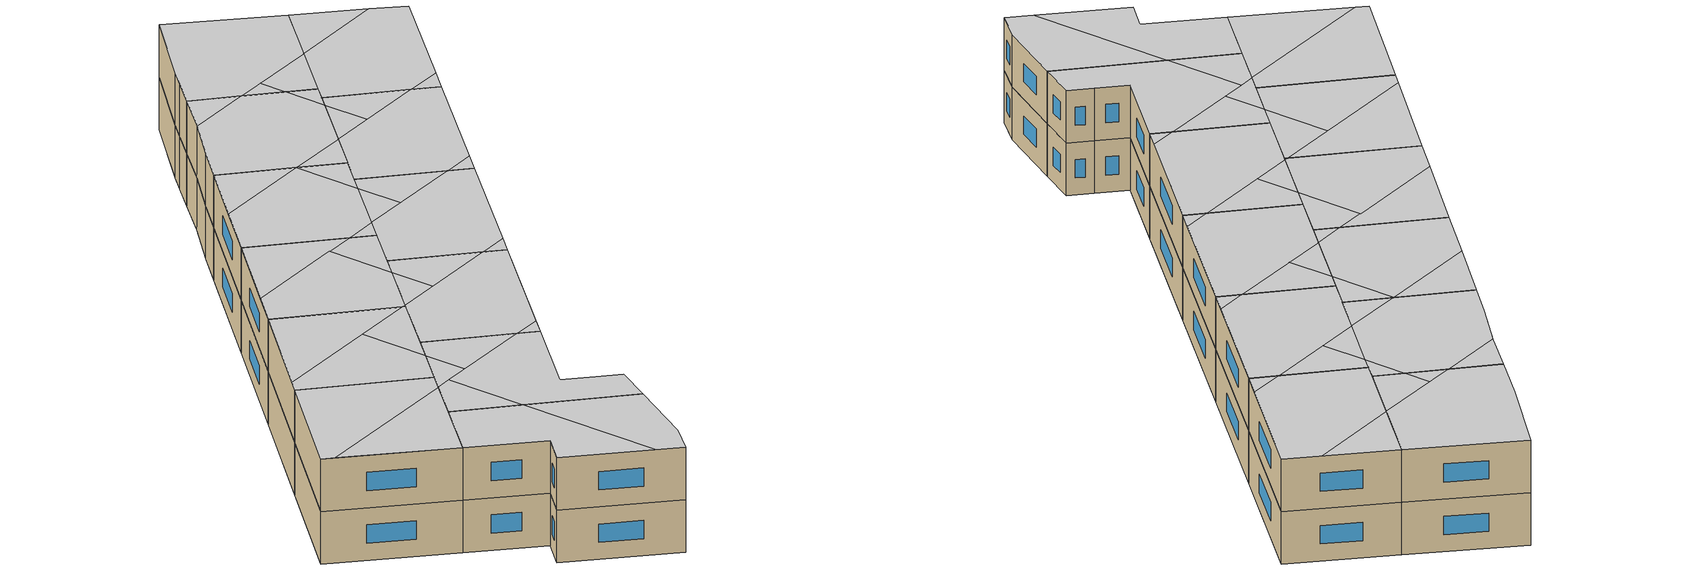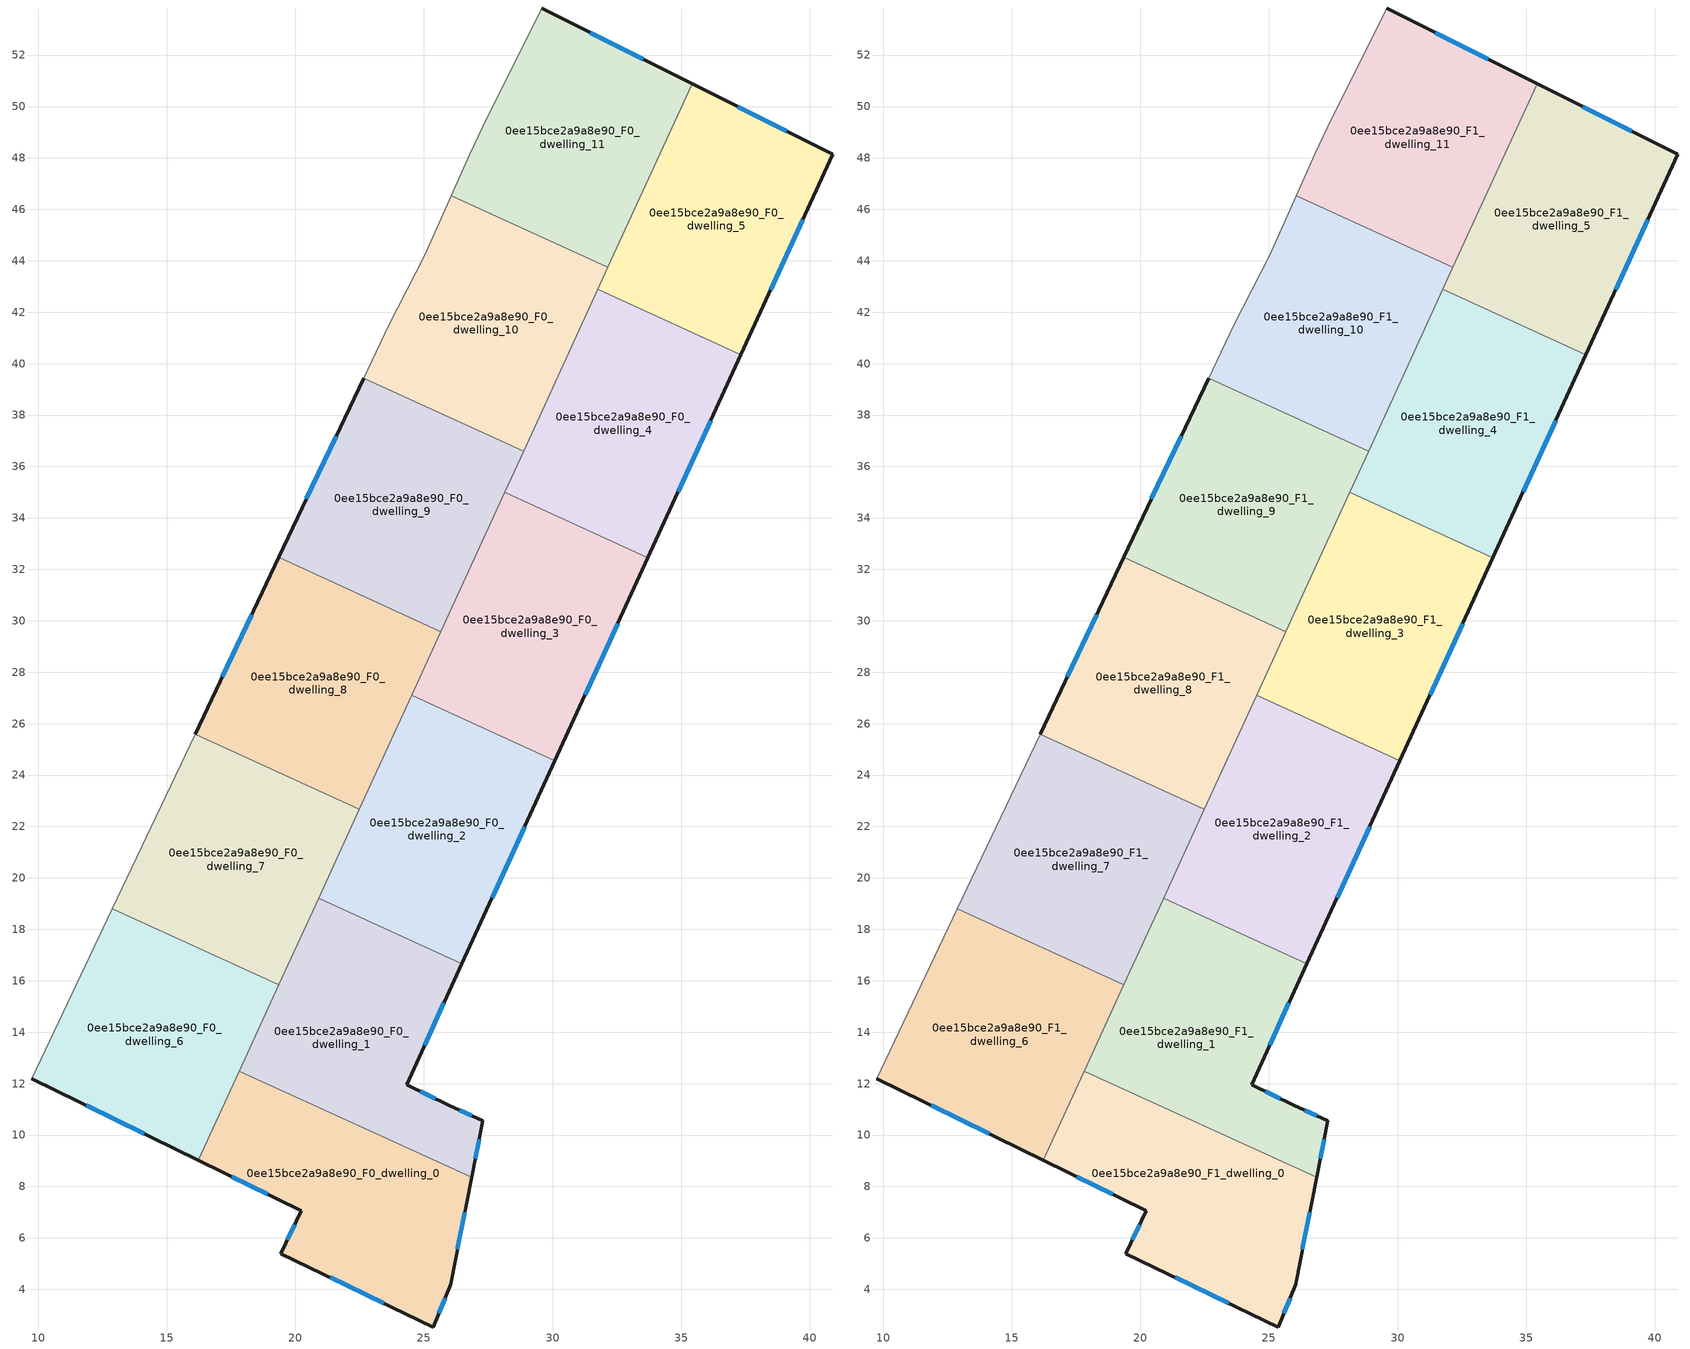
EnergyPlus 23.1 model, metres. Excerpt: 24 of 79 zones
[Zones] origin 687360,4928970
0ee15bce2a9a8e90_F0_dwelling_0
 floor ground (EU_floor_Construction): 26.85,8.35 26.04,4.2 25.36,2.53 19.43,5.39 20.22,7.06 16.23,9.01 17.82,12.49 z0
 wall outside (EU_wall_Construction): 16.23,9.01 20.22,7.06 19.43,5.39 25.36,2.53 26.04,4.2 26.85,8.35 z0:3
 wall to 0ee15bce2a9a8e90_F0_dwelling_1 (EU_wall_Construction): 26.85,8.35 17.82,12.49 z0:3
 wall to 0ee15bce2a9a8e90_F0_dwelling_6 (EU_wall_Construction): 17.82,12.49 16.23,9.01 z0:3
 window (EU_Window_Construction): 19.97,6.52 19.69,5.93 / 17.53,8.38 18.92,7.7 / 26.3,5.55 26.59,7 / 25.58,3.08 25.82,3.66 / 21.36,4.46 23.43,3.46 z0.98:2.02
0ee15bce2a9a8e90_F0_dwelling_1
 floor ground (EU_floor_Construction): 26.47,16.67 24.32,11.96 25.97,11.15 27.28,10.56 26.85,8.35 17.82,12.49 20.91,19.22 z0
 wall outside (EU_wall_Construction): 26.85,8.35 27.28,10.56 25.97,11.15 24.32,11.96 26.47,16.67 z0:3
 wall to 0ee15bce2a9a8e90_F0_dwelling_2 (EU_wall_Construction): 26.47,16.67 20.91,19.22 z0:3
 wall to 0ee15bce2a9a8e90_F0_dwelling_7 (EU_wall_Construction): 20.91,19.22 19.36,15.84 z0:3
 wall to 0ee15bce2a9a8e90_F0_dwelling_6 (EU_wall_Construction): 19.36,15.84 17.82,12.49 z0:3
 window (EU_Window_Construction): 26.99,9.07 27.14,9.84 / 25.02,13.49 25.77,15.14 / 25.43,11.42 24.86,11.7 / 26.85,10.75 26.4,10.96 z0.98:2.02
0ee15bce2a9a8e90_F0_dwelling_10
 floor ground (EU_floor_Construction): 32.15,43.74 28.87,36.59 22.65,39.44 23.62,41.49 25.02,44.22 26.06,46.54 z0
 wall to 0ee15bce2a9a8e90_F0_dwelling_9 (EU_wall_Construction): 22.65,39.44 28.87,36.59 z0:3
 wall adiabatic (EU_wall_Construction): 26.06,46.54 25.02,44.22 23.62,41.49 22.65,39.44 z0:3
 wall to 0ee15bce2a9a8e90_F0_dwelling_11 (EU_wall_Construction): 32.15,43.74 26.06,46.54 z0:3
 wall to 0ee15bce2a9a8e90_F0_dwelling_4 (EU_wall_Construction): 28.87,36.59 31.76,42.89 z0:3
 wall to 0ee15bce2a9a8e90_F0_dwelling_5 (EU_wall_Construction): 31.76,42.89 32.15,43.74 z0:3
0ee15bce2a9a8e90_F0_dwelling_11
 floor ground (EU_floor_Construction): 35.43,50.89 32.15,43.74 26.06,46.54 26.78,48.15 27.28,49.22 29.57,53.83 z0
 wall outside (EU_wall_Construction): 35.43,50.89 29.57,53.83 z0:3
 wall adiabatic (EU_wall_Construction): 29.57,53.83 27.28,49.22 26.78,48.15 26.06,46.54 z0:3
 wall to 0ee15bce2a9a8e90_F0_dwelling_5 (EU_wall_Construction): 32.15,43.74 35.43,50.89 z0:3
 window (EU_Window_Construction): 33.52,51.85 31.48,52.87 z0.98:2.02
0ee15bce2a9a8e90_F0_dwelling_2
 floor ground (EU_floor_Construction): 30.09,24.55 26.47,16.67 20.91,19.22 24.52,27.11 z0
 wall outside (EU_wall_Construction): 26.47,16.67 30.09,24.55 z0:3
 wall to 0ee15bce2a9a8e90_F0_dwelling_3 (EU_wall_Construction): 30.09,24.55 24.52,27.11 z0:3
 wall to 0ee15bce2a9a8e90_F0_dwelling_8 (EU_wall_Construction): 24.52,27.11 22.49,22.66 z0:3
 wall to 0ee15bce2a9a8e90_F0_dwelling_7 (EU_wall_Construction): 22.49,22.66 20.91,19.22 z0:3
 window (EU_Window_Construction): 27.65,19.23 28.91,21.99 z0.98:2.02
0ee15bce2a9a8e90_F0_dwelling_3
 floor ground (EU_floor_Construction): 33.7,32.45 30.09,24.55 24.52,27.11 28.14,35 z0
 wall outside (EU_wall_Construction): 30.09,24.55 33.7,32.45 z0:3
 wall to 0ee15bce2a9a8e90_F0_dwelling_4 (EU_wall_Construction): 33.7,32.45 28.14,35 z0:3
 wall to 0ee15bce2a9a8e90_F0_dwelling_9 (EU_wall_Construction): 28.14,35 25.66,29.58 z0:3
 wall to 0ee15bce2a9a8e90_F0_dwelling_8 (EU_wall_Construction): 25.66,29.58 24.52,27.11 z0:3
 window (EU_Window_Construction): 31.26,27.12 32.53,29.88 z0.98:2.02
0ee15bce2a9a8e90_F0_dwelling_4
 floor ground (EU_floor_Construction): 37.32,40.34 33.7,32.45 28.14,35 31.76,42.89 z0
 wall outside (EU_wall_Construction): 33.7,32.45 37.32,40.34 z0:3
 wall to 0ee15bce2a9a8e90_F0_dwelling_5 (EU_wall_Construction): 37.32,40.34 31.76,42.89 z0:3
 wall to 0ee15bce2a9a8e90_F0_dwelling_9 (EU_wall_Construction): 28.87,36.59 28.14,35 z0:3
 window (EU_Window_Construction): 34.88,35.01 36.14,37.77 z0.98:2.02
0ee15bce2a9a8e90_F0_dwelling_5
 floor ground (EU_floor_Construction): 40.89,48.14 37.32,40.34 31.76,42.89 35.43,50.89 z0
 wall outside (EU_wall_Construction): 37.32,40.34 40.89,48.14 35.43,50.89 z0:3
 window (EU_Window_Construction): 39.11,49.03 37.2,50 / 38.48,42.88 39.73,45.6 z0.98:2.02
0ee15bce2a9a8e90_F0_dwelling_6
 floor ground (EU_floor_Construction): 19.36,15.84 16.23,9.01 9.75,12.18 12.89,18.8 z0
 wall outside (EU_wall_Construction): 9.75,12.18 16.23,9.01 z0:3
 wall to 0ee15bce2a9a8e90_F0_dwelling_7 (EU_wall_Construction): 19.36,15.84 12.89,18.8 z0:3
 wall adiabatic (EU_wall_Construction): 12.89,18.8 9.75,12.18 z0:3
 window (EU_Window_Construction): 11.86,11.15 14.12,10.04 z0.98:2.02
0ee15bce2a9a8e90_F0_dwelling_7
 floor ground (EU_floor_Construction): 22.49,22.66 19.36,15.84 12.89,18.8 16.1,25.59 z0
 wall to 0ee15bce2a9a8e90_F0_dwelling_8 (EU_wall_Construction): 22.49,22.66 16.1,25.59 z0:3
 wall adiabatic (EU_wall_Construction): 16.1,25.59 12.89,18.8 z0:3
0ee15bce2a9a8e90_F0_dwelling_8
 floor ground (EU_floor_Construction): 25.66,29.58 22.49,22.66 16.1,25.59 19.35,32.47 z0
 wall outside (EU_wall_Construction): 19.35,32.47 16.1,25.59 z0:3
 wall to 0ee15bce2a9a8e90_F0_dwelling_9 (EU_wall_Construction): 25.66,29.58 19.35,32.47 z0:3
 window (EU_Window_Construction): 18.29,30.23 17.16,27.83 z0.98:2.02
0ee15bce2a9a8e90_F0_dwelling_9
 floor ground (EU_floor_Construction): 28.87,36.59 25.66,29.58 19.35,32.47 22.65,39.44 z0
 wall outside (EU_wall_Construction): 22.65,39.44 19.35,32.47 z0:3
 window (EU_Window_Construction): 21.58,37.17 20.43,34.74 z0.98:2.02
0ee15bce2a9a8e90_F1_dwelling_0
 floor to 0ee15bce2a9a8e90_F0_dwelling_0 (EU_floor_Construction): 26.85,8.35 26.04,4.2 25.36,2.53 19.43,5.39 20.22,7.06 16.23,9.01 17.82,12.49 z3
 wall outside (EU_wall_Construction): 16.23,9.01 20.22,7.06 19.43,5.39 25.36,2.53 26.04,4.2 26.85,8.35 z3:6
 wall to 0ee15bce2a9a8e90_F1_dwelling_1 (EU_wall_Construction): 26.85,8.35 17.82,12.49 z3:6
 wall to 0ee15bce2a9a8e90_F1_dwelling_6 (EU_wall_Construction): 17.82,12.49 16.23,9.01 z3:6
 window (EU_Window_Construction): 19.97,6.52 19.69,5.93 / 17.53,8.38 18.92,7.7 / 26.3,5.55 26.59,7 / 25.58,3.08 25.82,3.66 / 21.36,4.46 23.43,3.46 z3.98:5.02
 ceiling to 0ee15bce2a9a8e90_F2_dwelling_0 (EU_floor_Construction): 24,3.19 21.29,10.9 17.82,12.49 16.23,9.01 20.22,7.06 19.43,5.39 z6
 ceiling to 0ee15bce2a9a8e90_F2_dwelling_1 (EU_floor_Construction): 25.36,2.53 26.04,4.2 26.85,8.35 21.29,10.9 24,3.19 z6
0ee15bce2a9a8e90_F1_dwelling_1
 floor to 0ee15bce2a9a8e90_F0_dwelling_1 (EU_floor_Construction): 26.47,16.67 24.32,11.96 25.97,11.15 27.28,10.56 26.85,8.35 17.82,12.49 20.91,19.22 z3
 wall outside (EU_wall_Construction): 26.85,8.35 27.28,10.56 25.97,11.15 24.32,11.96 26.47,16.67 z3:6
 wall to 0ee15bce2a9a8e90_F1_dwelling_2 (EU_wall_Construction): 26.47,16.67 20.91,19.22 z3:6
 wall to 0ee15bce2a9a8e90_F1_dwelling_7 (EU_wall_Construction): 20.91,19.22 19.36,15.84 z3:6
 wall to 0ee15bce2a9a8e90_F1_dwelling_6 (EU_wall_Construction): 19.36,15.84 17.82,12.49 z3:6
 window (EU_Window_Construction): 26.99,9.07 27.14,9.84 / 25.02,13.49 25.77,15.14 / 25.43,11.42 24.86,11.7 / 26.85,10.75 26.4,10.96 z3.98:5.02
 ceiling to 0ee15bce2a9a8e90_F2_dwelling_1 (EU_floor_Construction): 26.85,8.35 27.28,10.56 25.97,11.15 24.32,11.96 26.47,16.67 25.42,17.15 19.79,15.17 21.29,10.9 z6
 ceiling to 0ee15bce2a9a8e90_F2_dwelling_3 (EU_floor_Construction): 25.42,17.15 20.91,19.22 20.31,17.91 21.11,15.64 z6
 ceiling to 0ee15bce2a9a8e90_F2_dwelling_0 (EU_floor_Construction): 21.29,10.9 19.79,15.17 18.91,14.86 17.82,12.49 z6
 ceiling to 0ee15bce2a9a8e90_F2_dwelling_2 (EU_floor_Construction): 21.11,15.64 20.31,17.91 18.91,14.86 z6
0ee15bce2a9a8e90_F1_dwelling_10
 floor to 0ee15bce2a9a8e90_F0_dwelling_10 (EU_floor_Construction): 32.15,43.74 28.87,36.59 22.65,39.44 23.62,41.49 25.02,44.22 26.06,46.54 z3
 wall to 0ee15bce2a9a8e90_F1_dwelling_9 (EU_wall_Construction): 22.65,39.44 28.87,36.59 z3:6
 wall adiabatic (EU_wall_Construction): 26.06,46.54 25.02,44.22 23.62,41.49 22.65,39.44 z3:6
 wall to 0ee15bce2a9a8e90_F1_dwelling_11 (EU_wall_Construction): 32.15,43.74 26.06,46.54 z3:6
 wall to 0ee15bce2a9a8e90_F1_dwelling_4 (EU_wall_Construction): 28.87,36.59 31.76,42.89 z3:6
 wall to 0ee15bce2a9a8e90_F1_dwelling_5 (EU_wall_Construction): 31.76,42.89 32.15,43.74 z3:6
 ceiling adiabatic (EU_roof_Construction): 29.92,38.87 31.43,42.17 30.63,44.44 28.61,45.37 24.95,44.08 23.62,41.49 22.65,39.44 26.51,37.67 z6
 ceiling to 0ee15bce2a9a8e90_F2_dwelling_9 (EU_floor_Construction): 31.43,42.17 32.15,43.74 30.63,44.44 z6
 ceiling to 0ee15bce2a9a8e90_F2_dwelling_10 (EU_floor_Construction): 28.61,45.37 26.06,46.54 25.02,44.22 24.95,44.08 z6
 ceiling to 0ee15bce2a9a8e90_F2_dwelling_7 (EU_floor_Construction): 28.87,36.59 29.92,38.87 26.51,37.67 z6
0ee15bce2a9a8e90_F1_dwelling_11
 floor to 0ee15bce2a9a8e90_F0_dwelling_11 (EU_floor_Construction): 35.43,50.89 32.15,43.74 26.06,46.54 26.78,48.15 27.28,49.22 29.57,53.83 z3
 wall outside (EU_wall_Construction): 35.43,50.89 29.57,53.83 z3:6
 wall adiabatic (EU_wall_Construction): 29.57,53.83 27.28,49.22 26.78,48.15 26.06,46.54 z3:6
 wall to 0ee15bce2a9a8e90_F1_dwelling_5 (EU_wall_Construction): 32.15,43.74 35.43,50.89 z3:6
 window (EU_Window_Construction): 33.52,51.85 31.48,52.87 z3.98:5.02
 ceiling to 0ee15bce2a9a8e90_F2_dwelling_10 (EU_floor_Construction): 33.72,47.16 35.43,50.89 29.57,53.83 27.28,49.22 26.78,48.15 26.06,46.54 28.61,45.37 z6
 ceiling to 0ee15bce2a9a8e90_F2_dwelling_9 (EU_floor_Construction): 32.15,43.74 33.72,47.16 30.12,45.9 30.63,44.44 z6
 ceiling adiabatic (EU_roof_Construction): 30.63,44.44 30.12,45.9 28.61,45.37 z6
0ee15bce2a9a8e90_F1_dwelling_2
 floor to 0ee15bce2a9a8e90_F0_dwelling_2 (EU_floor_Construction): 30.09,24.55 26.47,16.67 20.91,19.22 24.52,27.11 z3
 wall outside (EU_wall_Construction): 26.47,16.67 30.09,24.55 z3:6
 wall to 0ee15bce2a9a8e90_F1_dwelling_3 (EU_wall_Construction): 30.09,24.55 24.52,27.11 z3:6
 wall to 0ee15bce2a9a8e90_F1_dwelling_8 (EU_wall_Construction): 24.52,27.11 22.49,22.66 z3:6
 wall to 0ee15bce2a9a8e90_F1_dwelling_7 (EU_wall_Construction): 22.49,22.66 20.91,19.22 z3:6
 window (EU_Window_Construction): 27.65,19.23 28.91,21.99 z3.98:5.02
 ceiling to 0ee15bce2a9a8e90_F2_dwelling_3 (EU_floor_Construction): 26.94,17.69 30.09,24.55 28.97,25.07 22.56,22.81 20.91,19.22 25.42,17.15 z6
 ceiling to 0ee15bce2a9a8e90_F2_dwelling_1 (EU_floor_Construction): 26.47,16.67 26.94,17.69 25.42,17.15 z6
 ceiling to 0ee15bce2a9a8e90_F2_dwelling_4 (EU_floor_Construction): 24.82,23.61 24,25.96 22.56,22.81 z6
 ceiling to 0ee15bce2a9a8e90_F2_dwelling_5 (EU_floor_Construction): 28.97,25.07 24.52,27.11 24,25.96 24.82,23.61 z6
0ee15bce2a9a8e90_F1_dwelling_3
 floor to 0ee15bce2a9a8e90_F0_dwelling_3 (EU_floor_Construction): 33.7,32.45 30.09,24.55 24.52,27.11 28.14,35 z3
 wall outside (EU_wall_Construction): 30.09,24.55 33.7,32.45 z3:6
 wall to 0ee15bce2a9a8e90_F1_dwelling_4 (EU_wall_Construction): 33.7,32.45 28.14,35 z3:6
 wall to 0ee15bce2a9a8e90_F1_dwelling_9 (EU_wall_Construction): 28.14,35 25.66,29.58 z3:6
 wall to 0ee15bce2a9a8e90_F1_dwelling_8 (EU_wall_Construction): 25.66,29.58 24.52,27.11 z3:6
 window (EU_Window_Construction): 31.26,27.12 32.53,29.88 z3.98:5.02
 ceiling to 0ee15bce2a9a8e90_F2_dwelling_5 (EU_floor_Construction): 30.58,25.63 33.7,32.45 32.48,33.01 26.22,30.81 24.52,27.11 28.97,25.07 z6
 ceiling to 0ee15bce2a9a8e90_F2_dwelling_6 (EU_floor_Construction): 28.58,31.64 27.72,34.09 26.22,30.81 z6
 ceiling to 0ee15bce2a9a8e90_F2_dwelling_3 (EU_floor_Construction): 30.09,24.55 30.58,25.63 28.97,25.07 z6
 ceiling to 0ee15bce2a9a8e90_F2_dwelling_7 (EU_floor_Construction): 32.48,33.01 28.14,35 27.72,34.09 28.58,31.64 z6
0ee15bce2a9a8e90_F1_dwelling_4
 floor to 0ee15bce2a9a8e90_F0_dwelling_4 (EU_floor_Construction): 37.32,40.34 33.7,32.45 28.14,35 31.76,42.89 z3
 wall outside (EU_wall_Construction): 33.7,32.45 37.32,40.34 z3:6
 wall to 0ee15bce2a9a8e90_F1_dwelling_5 (EU_wall_Construction): 37.32,40.34 31.76,42.89 z3:6
 wall to 0ee15bce2a9a8e90_F1_dwelling_9 (EU_wall_Construction): 28.87,36.59 28.14,35 z3:6
 window (EU_Window_Construction): 34.88,35.01 36.14,37.77 z3.98:5.02
 ceiling to 0ee15bce2a9a8e90_F2_dwelling_7 (EU_floor_Construction): 34.24,33.63 37.32,40.34 35.92,40.98 29.92,38.87 28.14,35 32.48,33.01 z6
 ceiling to 0ee15bce2a9a8e90_F2_dwelling_5 (EU_floor_Construction): 33.7,32.45 34.24,33.63 32.48,33.01 z6
 ceiling to 0ee15bce2a9a8e90_F2_dwelling_9 (EU_floor_Construction): 35.92,40.98 31.76,42.89 31.43,42.17 32.29,39.71 z6
 ceiling to 0ee15bce2a9a8e90_F2_dwelling_8 (EU_floor_Construction): 32.29,39.71 31.43,42.17 29.92,38.87 z6
0ee15bce2a9a8e90_F1_dwelling_5
 floor to 0ee15bce2a9a8e90_F0_dwelling_5 (EU_floor_Construction): 40.89,48.14 37.32,40.34 31.76,42.89 35.43,50.89 z3
 wall outside (EU_wall_Construction): 37.32,40.34 40.89,48.14 35.43,50.89 z3:6
 window (EU_Window_Construction): 39.11,49.03 37.2,50 / 38.48,42.88 39.73,45.6 z3.98:5.02
 ceiling to 0ee15bce2a9a8e90_F2_dwelling_9 (EU_floor_Construction): 37.94,41.69 40.89,48.14 39.08,49.05 33.72,47.16 31.76,42.89 35.92,40.98 z6
 ceiling to 0ee15bce2a9a8e90_F2_dwelling_10 (EU_floor_Construction): 39.08,49.05 35.43,50.89 33.72,47.16 z6
 ceiling to 0ee15bce2a9a8e90_F2_dwelling_7 (EU_floor_Construction): 37.32,40.34 37.94,41.69 35.92,40.98 z6
0ee15bce2a9a8e90_F1_dwelling_6
 floor to 0ee15bce2a9a8e90_F0_dwelling_6 (EU_floor_Construction): 19.36,15.84 16.23,9.01 9.75,12.18 12.89,18.8 z3
 wall outside (EU_wall_Construction): 9.75,12.18 16.23,9.01 z3:6
 wall to 0ee15bce2a9a8e90_F1_dwelling_7 (EU_wall_Construction): 19.36,15.84 12.89,18.8 z3:6
 wall adiabatic (EU_wall_Construction): 12.89,18.8 9.75,12.18 z3:6
 window (EU_Window_Construction): 11.86,11.15 14.12,10.04 z3.98:5.02
 ceiling to 0ee15bce2a9a8e90_F2_dwelling_2 (EU_floor_Construction): 18.91,14.86 19.36,15.84 12.89,18.8 9.75,12.18 10.4,11.87 z6
 ceiling to 0ee15bce2a9a8e90_F2_dwelling_0 (EU_floor_Construction): 16.23,9.01 18.91,14.86 10.4,11.87 z6
0ee15bce2a9a8e90_F1_dwelling_7
 floor to 0ee15bce2a9a8e90_F0_dwelling_7 (EU_floor_Construction): 22.49,22.66 19.36,15.84 12.89,18.8 16.1,25.59 z3
 wall to 0ee15bce2a9a8e90_F1_dwelling_8 (EU_wall_Construction): 22.49,22.66 16.1,25.59 z3:6
 wall adiabatic (EU_wall_Construction): 16.1,25.59 12.89,18.8 z3:6
 ceiling to 0ee15bce2a9a8e90_F2_dwelling_4 (EU_floor_Construction): 22.33,22.73 16.1,25.59 13.23,19.53 z6
 ceiling to 0ee15bce2a9a8e90_F2_dwelling_2 (EU_floor_Construction): 19.36,15.84 20.31,17.91 19.03,21.57 13.23,19.53 12.89,18.8 z6
 ceiling adiabatic (EU_roof_Construction): 20.31,17.91 22.49,22.66 22.33,22.73 19.03,21.57 z6
0ee15bce2a9a8e90_F1_dwelling_8
 floor to 0ee15bce2a9a8e90_F0_dwelling_8 (EU_floor_Construction): 25.66,29.58 22.49,22.66 16.1,25.59 19.35,32.47 z3
 wall outside (EU_wall_Construction): 19.35,32.47 16.1,25.59 z3:6
 wall to 0ee15bce2a9a8e90_F1_dwelling_9 (EU_wall_Construction): 25.66,29.58 19.35,32.47 z3:6
 window (EU_Window_Construction): 18.29,30.23 17.16,27.83 z3.98:5.02
 ceiling to 0ee15bce2a9a8e90_F2_dwelling_4 (EU_floor_Construction): 22.56,22.81 24,25.96 22.72,29.58 17.04,27.58 16.1,25.59 22.33,22.73 z6
 ceiling to 0ee15bce2a9a8e90_F2_dwelling_6 (EU_floor_Construction): 24.39,30.16 19.35,32.47 17.04,27.58 z6
 ceiling to 0ee15bce2a9a8e90_F2_dwelling_5 (EU_floor_Construction): 24,25.96 25.66,29.58 24.39,30.16 22.72,29.58 z6
 ceiling adiabatic (EU_roof_Construction): 22.49,22.66 22.55,22.81 22.33,22.73 z6
0ee15bce2a9a8e90_F1_dwelling_9
 floor to 0ee15bce2a9a8e90_F0_dwelling_9 (EU_floor_Construction): 28.87,36.59 25.66,29.58 19.35,32.47 22.65,39.44 z3
 wall outside (EU_wall_Construction): 22.65,39.44 19.35,32.47 z3:6
 window (EU_Window_Construction): 21.58,37.17 20.43,34.74 z3.98:5.02
 ceiling to 0ee15bce2a9a8e90_F2_dwelling_6 (EU_floor_Construction): 26.22,30.81 27.72,34.09 26.47,37.66 20.88,35.7 19.35,32.47 24.39,30.16 z6
 ceiling adiabatic (EU_roof_Construction): 26.51,37.67 22.65,39.44 20.88,35.7 z6
 ceiling to 0ee15bce2a9a8e90_F2_dwelling_5 (EU_floor_Construction): 25.66,29.58 26.22,30.81 24.39,30.16 z6
 ceiling to 0ee15bce2a9a8e90_F2_dwelling_7 (EU_floor_Construction): 27.72,34.09 28.87,36.59 26.51,37.67 26.47,37.66 z6
[Building]
EU S2 Campaign: North Axis=0; Terrain=City; Solar Distribution=FullExterior
[Site:Location]
Bologna: Latitude=44.5; Longitude=11.25; Time Zone=1; Elevation=37
[SizingPeriod:WeatherFileDays]
AnnualSizingPeriod: Begin Month=1; Begin Day of Month=1; End Month=12; End Day of Month=31; Day of Week for Start Day=Monday; Use Weather File Daylight Saving Period=No; Use Weather File Rain and Snow Indicators=No
[MATERIAL]
EU_InternalMass_Material: Roughness=MediumRough; Thickness=0.1; Conductivity=1; Density=1800; Specific Heat=900; Thermal Absorptance=0.9; Solar Absorptance=0.7; Visible Absorptance=0.7
[MATERIAL:NOMASS] Roughness=MediumRough; Thermal Absorptance=0.9; Solar Absorptance=0.7; Visible Absorptance=0.7
Name | Thermal Resistance
EU_wall_NoMass | 0.905828
EU_roof_NoMass | 0.37593
EU_floor_NoMass | 0.67114
[WINDOWMATERIAL:SIMPLEGLAZINGSYSTEM]
EU_Window_SimpleGlazing: UFactor=4.52486; Solar Heat Gain Coefficient=0.85; Visible Transmittance=0.85
[CONSTRUCTION]
EU_wall_Construction: EU_wall_NoMass
EU_roof_Construction: EU_roof_NoMass
EU_floor_Construction: EU_floor_NoMass
EU_Window_Construction: EU_Window_SimpleGlazing
EU_InternalMass_Construction: EU_InternalMass_Material
[ZONE] Type=1; Multiplier=1; Ceiling Height=autocalculate; Floor Area=autocalculate; Part of Total Floor Area=Yes
Name | Volume
0ee15bce2a9a8e90_F0_dwelling_0; 0ee15bce2a9a8e90_F1_dwelling_0 | 159.399
0ee15bce2a9a8e90_F0_dwelling_1; 0ee15bce2a9a8e90_F1_dwelling_1 | 159.381
0ee15bce2a9a8e90_F0_dwelling_10; 0ee15bce2a9a8e90_F1_dwelling_10 | 159.385
0ee15bce2a9a8e90_F0_dwelling_11; 0ee15bce2a9a8e90_F1_dwelling_11 | 159.376
0ee15bce2a9a8e90_F0_dwelling_2; 0ee15bce2a9a8e90_F1_dwelling_2 | 159.393
0ee15bce2a9a8e90_F0_dwelling_3; 0ee15bce2a9a8e90_F1_dwelling_3; 0ee15bce2a9a8e90_F0_dwelling_4; 0ee15bce2a9a8e90_F1_dwelling_4; 0ee15bce2a9a8e90_F0_dwelling_9; 0ee15bce2a9a8e90_F1_dwelling_9 | 159.396
0ee15bce2a9a8e90_F0_dwelling_5; 0ee15bce2a9a8e90_F1_dwelling_5 | 159.411
0ee15bce2a9a8e90_F0_dwelling_6; 0ee15bce2a9a8e90_F1_dwelling_6 | 159.389
0ee15bce2a9a8e90_F0_dwelling_7; 0ee15bce2a9a8e90_F1_dwelling_7 | 159.377
0ee15bce2a9a8e90_F0_dwelling_8; 0ee15bce2a9a8e90_F1_dwelling_8 | 159.401
[INTERNALMASS] Construction=EU_InternalMass_Construction
Name | Zone or ZoneList | Surface Area
0ee15bce2a9a8e90_F0_dwelling_0_EU_InternalMass | 0ee15bce2a9a8e90_F0_dwelling_0 | 53.1326
0ee15bce2a9a8e90_F0_dwelling_1_EU_InternalMass | 0ee15bce2a9a8e90_F0_dwelling_1 | 53.1267
0ee15bce2a9a8e90_F0_dwelling_2_EU_InternalMass | 0ee15bce2a9a8e90_F0_dwelling_2 | 53.1311
0ee15bce2a9a8e90_F0_dwelling_3_EU_InternalMass | 0ee15bce2a9a8e90_F0_dwelling_3 | 53.1319
0ee15bce2a9a8e90_F0_dwelling_4_EU_InternalMass | 0ee15bce2a9a8e90_F0_dwelling_4 | 53.1317
0ee15bce2a9a8e90_F0_dwelling_5_EU_InternalMass | 0ee15bce2a9a8e90_F0_dwelling_5 | 53.1373
0ee15bce2a9a8e90_F0_dwelling_6_EU_InternalMass | 0ee15bce2a9a8e90_F0_dwelling_6 | 53.1297
0ee15bce2a9a8e90_F0_dwelling_7_EU_InternalMass | 0ee15bce2a9a8e90_F0_dwelling_7 | 53.1259
0ee15bce2a9a8e90_F0_dwelling_8_EU_InternalMass | 0ee15bce2a9a8e90_F0_dwelling_8 | 53.1336
0ee15bce2a9a8e90_F0_dwelling_9_EU_InternalMass | 0ee15bce2a9a8e90_F0_dwelling_9 | 53.1321
0ee15bce2a9a8e90_F0_dwelling_10_EU_InternalMass | 0ee15bce2a9a8e90_F0_dwelling_10 | 53.1283
0ee15bce2a9a8e90_F0_dwelling_11_EU_InternalMass | 0ee15bce2a9a8e90_F0_dwelling_11 | 53.1254
0ee15bce2a9a8e90_F1_dwelling_0_EU_InternalMass | 0ee15bce2a9a8e90_F1_dwelling_0 | 53.1326
0ee15bce2a9a8e90_F1_dwelling_1_EU_InternalMass | 0ee15bce2a9a8e90_F1_dwelling_1 | 53.1267
0ee15bce2a9a8e90_F1_dwelling_2_EU_InternalMass | 0ee15bce2a9a8e90_F1_dwelling_2 | 53.1311
0ee15bce2a9a8e90_F1_dwelling_3_EU_InternalMass | 0ee15bce2a9a8e90_F1_dwelling_3 | 53.1319
0ee15bce2a9a8e90_F1_dwelling_4_EU_InternalMass | 0ee15bce2a9a8e90_F1_dwelling_4 | 53.1317
0ee15bce2a9a8e90_F1_dwelling_5_EU_InternalMass | 0ee15bce2a9a8e90_F1_dwelling_5 | 53.1373
0ee15bce2a9a8e90_F1_dwelling_6_EU_InternalMass | 0ee15bce2a9a8e90_F1_dwelling_6 | 53.1297
0ee15bce2a9a8e90_F1_dwelling_7_EU_InternalMass | 0ee15bce2a9a8e90_F1_dwelling_7 | 53.1259
0ee15bce2a9a8e90_F1_dwelling_8_EU_InternalMass | 0ee15bce2a9a8e90_F1_dwelling_8 | 53.1336
0ee15bce2a9a8e90_F1_dwelling_9_EU_InternalMass | 0ee15bce2a9a8e90_F1_dwelling_9 | 53.1321
0ee15bce2a9a8e90_F1_dwelling_10_EU_InternalMass | 0ee15bce2a9a8e90_F1_dwelling_10 | 53.1283
0ee15bce2a9a8e90_F1_dwelling_11_EU_InternalMass | 0ee15bce2a9a8e90_F1_dwelling_11 | 53.1254
[OTHEREQUIPMENT] Fuel Type=Electricity; Design Level Calculation Method=Watts/Area; Power per Zone Floor Area=1; Fraction Latent=0; Fraction Radiant=0; Fraction Lost=0; Carbon Dioxide Generation Rate=0; EndUse Subcategory=EU_Step8_InternalGains
Name | Zone or ZoneList or Space or SpaceList | Schedule
EU_Step8_InternalGain_0ee15bce2a9a8e90_F0_dwelling_0_f000 | 0ee15bce2a9a8e90_F0_dwelling_0 | EU_Step8_GainSchedule_0ee15bce2a9a8e90_F0_dwelling_0_f000
EU_Step8_InternalGain_0ee15bce2a9a8e90_F0_dwelling_1_f000 | 0ee15bce2a9a8e90_F0_dwelling_1 | EU_Step8_GainSchedule_0ee15bce2a9a8e90_F0_dwelling_1_f000
EU_Step8_InternalGain_0ee15bce2a9a8e90_F0_dwelling_2_f000 | 0ee15bce2a9a8e90_F0_dwelling_2 | EU_Step8_GainSchedule_0ee15bce2a9a8e90_F0_dwelling_2_f000
EU_Step8_InternalGain_0ee15bce2a9a8e90_F0_dwelling_3_f000 | 0ee15bce2a9a8e90_F0_dwelling_3 | EU_Step8_GainSchedule_0ee15bce2a9a8e90_F0_dwelling_3_f000
EU_Step8_InternalGain_0ee15bce2a9a8e90_F0_dwelling_4_f000 | 0ee15bce2a9a8e90_F0_dwelling_4 | EU_Step8_GainSchedule_0ee15bce2a9a8e90_F0_dwelling_4_f000
EU_Step8_InternalGain_0ee15bce2a9a8e90_F0_dwelling_5_f000 | 0ee15bce2a9a8e90_F0_dwelling_5 | EU_Step8_GainSchedule_0ee15bce2a9a8e90_F0_dwelling_5_f000
EU_Step8_InternalGain_0ee15bce2a9a8e90_F0_dwelling_6_f000 | 0ee15bce2a9a8e90_F0_dwelling_6 | EU_Step8_GainSchedule_0ee15bce2a9a8e90_F0_dwelling_6_f000
EU_Step8_InternalGain_0ee15bce2a9a8e90_F0_dwelling_7_f000 | 0ee15bce2a9a8e90_F0_dwelling_7 | EU_Step8_GainSchedule_0ee15bce2a9a8e90_F0_dwelling_7_f000
EU_Step8_InternalGain_0ee15bce2a9a8e90_F0_dwelling_8_f000 | 0ee15bce2a9a8e90_F0_dwelling_8 | EU_Step8_GainSchedule_0ee15bce2a9a8e90_F0_dwelling_8_f000
EU_Step8_InternalGain_0ee15bce2a9a8e90_F0_dwelling_9_f000 | 0ee15bce2a9a8e90_F0_dwelling_9 | EU_Step8_GainSchedule_0ee15bce2a9a8e90_F0_dwelling_9_f000
EU_Step8_InternalGain_0ee15bce2a9a8e90_F0_dwelling_10_f000 | 0ee15bce2a9a8e90_F0_dwelling_10 | EU_Step8_GainSchedule_0ee15bce2a9a8e90_F0_dwelling_10_f000
EU_Step8_InternalGain_0ee15bce2a9a8e90_F0_dwelling_11_f000 | 0ee15bce2a9a8e90_F0_dwelling_11 | EU_Step8_GainSchedule_0ee15bce2a9a8e90_F0_dwelling_11_f000
EU_Step8_InternalGain_0ee15bce2a9a8e90_F1_dwelling_0_f000 | 0ee15bce2a9a8e90_F1_dwelling_0 | EU_Step8_GainSchedule_0ee15bce2a9a8e90_F1_dwelling_0_f000
EU_Step8_InternalGain_0ee15bce2a9a8e90_F1_dwelling_1_f000 | 0ee15bce2a9a8e90_F1_dwelling_1 | EU_Step8_GainSchedule_0ee15bce2a9a8e90_F1_dwelling_1_f000
EU_Step8_InternalGain_0ee15bce2a9a8e90_F1_dwelling_2_f000 | 0ee15bce2a9a8e90_F1_dwelling_2 | EU_Step8_GainSchedule_0ee15bce2a9a8e90_F1_dwelling_2_f000
EU_Step8_InternalGain_0ee15bce2a9a8e90_F1_dwelling_3_f000 | 0ee15bce2a9a8e90_F1_dwelling_3 | EU_Step8_GainSchedule_0ee15bce2a9a8e90_F1_dwelling_3_f000
EU_Step8_InternalGain_0ee15bce2a9a8e90_F1_dwelling_4_f000 | 0ee15bce2a9a8e90_F1_dwelling_4 | EU_Step8_GainSchedule_0ee15bce2a9a8e90_F1_dwelling_4_f000
EU_Step8_InternalGain_0ee15bce2a9a8e90_F1_dwelling_5_f000 | 0ee15bce2a9a8e90_F1_dwelling_5 | EU_Step8_GainSchedule_0ee15bce2a9a8e90_F1_dwelling_5_f000
EU_Step8_InternalGain_0ee15bce2a9a8e90_F1_dwelling_6_f000 | 0ee15bce2a9a8e90_F1_dwelling_6 | EU_Step8_GainSchedule_0ee15bce2a9a8e90_F1_dwelling_6_f000
EU_Step8_InternalGain_0ee15bce2a9a8e90_F1_dwelling_7_f000 | 0ee15bce2a9a8e90_F1_dwelling_7 | EU_Step8_GainSchedule_0ee15bce2a9a8e90_F1_dwelling_7_f000
EU_Step8_InternalGain_0ee15bce2a9a8e90_F1_dwelling_8_f000 | 0ee15bce2a9a8e90_F1_dwelling_8 | EU_Step8_GainSchedule_0ee15bce2a9a8e90_F1_dwelling_8_f000
EU_Step8_InternalGain_0ee15bce2a9a8e90_F1_dwelling_9_f000 | 0ee15bce2a9a8e90_F1_dwelling_9 | EU_Step8_GainSchedule_0ee15bce2a9a8e90_F1_dwelling_9_f000
EU_Step8_InternalGain_0ee15bce2a9a8e90_F1_dwelling_10_f000 | 0ee15bce2a9a8e90_F1_dwelling_10 | EU_Step8_GainSchedule_0ee15bce2a9a8e90_F1_dwelling_10_f000
EU_Step8_InternalGain_0ee15bce2a9a8e90_F1_dwelling_11_f000 | 0ee15bce2a9a8e90_F1_dwelling_11 | EU_Step8_GainSchedule_0ee15bce2a9a8e90_F1_dwelling_11_f000
[ZONEVENTILATION:DESIGNFLOWRATE] Schedule=EU_AlwaysOn; Design Flow Rate Calculation Method=AirChanges/Hour; Air Changes per Hour=0.73129; Ventilation Type=Natural; Fan Pressure Rise=0; Fan Total Efficiency=1; Constant Term Coefficient=1; Temperature Term Coefficient=0; Velocity Term Coefficient=0; Velocity Squared Term Coefficient=0; Minimum Indoor Temperature=-100; Maximum Indoor Temperature=100; Delta Temperature=-100; Minimum Outdoor Temperature=-100; Maximum Outdoor Temperature=100; Maximum Wind Speed=40
Name | Zone or ZoneList or Space or SpaceList
EU_ConstantAir_0ee15bce2a9a8e90_F0_dwelling_0 | 0ee15bce2a9a8e90_F0_dwelling_0
EU_ConstantAir_0ee15bce2a9a8e90_F0_dwelling_1 | 0ee15bce2a9a8e90_F0_dwelling_1
EU_ConstantAir_0ee15bce2a9a8e90_F0_dwelling_2 | 0ee15bce2a9a8e90_F0_dwelling_2
EU_ConstantAir_0ee15bce2a9a8e90_F0_dwelling_3 | 0ee15bce2a9a8e90_F0_dwelling_3
EU_ConstantAir_0ee15bce2a9a8e90_F0_dwelling_4 | 0ee15bce2a9a8e90_F0_dwelling_4
EU_ConstantAir_0ee15bce2a9a8e90_F0_dwelling_5 | 0ee15bce2a9a8e90_F0_dwelling_5
EU_ConstantAir_0ee15bce2a9a8e90_F0_dwelling_6 | 0ee15bce2a9a8e90_F0_dwelling_6
EU_ConstantAir_0ee15bce2a9a8e90_F0_dwelling_7 | 0ee15bce2a9a8e90_F0_dwelling_7
EU_ConstantAir_0ee15bce2a9a8e90_F0_dwelling_8 | 0ee15bce2a9a8e90_F0_dwelling_8
EU_ConstantAir_0ee15bce2a9a8e90_F0_dwelling_9 | 0ee15bce2a9a8e90_F0_dwelling_9
EU_ConstantAir_0ee15bce2a9a8e90_F0_dwelling_10 | 0ee15bce2a9a8e90_F0_dwelling_10
EU_ConstantAir_0ee15bce2a9a8e90_F0_dwelling_11 | 0ee15bce2a9a8e90_F0_dwelling_11
EU_ConstantAir_0ee15bce2a9a8e90_F1_dwelling_0 | 0ee15bce2a9a8e90_F1_dwelling_0
EU_ConstantAir_0ee15bce2a9a8e90_F1_dwelling_1 | 0ee15bce2a9a8e90_F1_dwelling_1
EU_ConstantAir_0ee15bce2a9a8e90_F1_dwelling_2 | 0ee15bce2a9a8e90_F1_dwelling_2
EU_ConstantAir_0ee15bce2a9a8e90_F1_dwelling_3 | 0ee15bce2a9a8e90_F1_dwelling_3
EU_ConstantAir_0ee15bce2a9a8e90_F1_dwelling_4 | 0ee15bce2a9a8e90_F1_dwelling_4
EU_ConstantAir_0ee15bce2a9a8e90_F1_dwelling_5 | 0ee15bce2a9a8e90_F1_dwelling_5
EU_ConstantAir_0ee15bce2a9a8e90_F1_dwelling_6 | 0ee15bce2a9a8e90_F1_dwelling_6
EU_ConstantAir_0ee15bce2a9a8e90_F1_dwelling_7 | 0ee15bce2a9a8e90_F1_dwelling_7
EU_ConstantAir_0ee15bce2a9a8e90_F1_dwelling_8 | 0ee15bce2a9a8e90_F1_dwelling_8
EU_ConstantAir_0ee15bce2a9a8e90_F1_dwelling_9 | 0ee15bce2a9a8e90_F1_dwelling_9
EU_ConstantAir_0ee15bce2a9a8e90_F1_dwelling_10 | 0ee15bce2a9a8e90_F1_dwelling_10
EU_ConstantAir_0ee15bce2a9a8e90_F1_dwelling_11 | 0ee15bce2a9a8e90_F1_dwelling_11
[HVACTEMPLATE:THERMOSTAT] Constant Heating Setpoint=20; Constant Cooling Setpoint=50
EU_HeatOnly_0ee15bce2a9a8e90_F0_dwelling_0; EU_HeatOnly_0ee15bce2a9a8e90_F0_dwelling_1; EU_HeatOnly_0ee15bce2a9a8e90_F0_dwelling_2; EU_HeatOnly_0ee15bce2a9a8e90_F0_dwelling_3; EU_HeatOnly_0ee15bce2a9a8e90_F0_dwelling_4; EU_HeatOnly_0ee15bce2a9a8e90_F0_dwelling_5; EU_HeatOnly_0ee15bce2a9a8e90_F0_dwelling_6; EU_HeatOnly_0ee15bce2a9a8e90_F0_dwelling_7; EU_HeatOnly_0ee15bce2a9a8e90_F0_dwelling_8; EU_HeatOnly_0ee15bce2a9a8e90_F0_dwelling_9; EU_HeatOnly_0ee15bce2a9a8e90_F0_dwelling_10; EU_HeatOnly_0ee15bce2a9a8e90_F0_dwelling_11; EU_HeatOnly_0ee15bce2a9a8e90_F1_dwelling_0; EU_HeatOnly_0ee15bce2a9a8e90_F1_dwelling_1; EU_HeatOnly_0ee15bce2a9a8e90_F1_dwelling_2; EU_HeatOnly_0ee15bce2a9a8e90_F1_dwelling_3; EU_HeatOnly_0ee15bce2a9a8e90_F1_dwelling_4; EU_HeatOnly_0ee15bce2a9a8e90_F1_dwelling_5; EU_HeatOnly_0ee15bce2a9a8e90_F1_dwelling_6; EU_HeatOnly_0ee15bce2a9a8e90_F1_dwelling_7; EU_HeatOnly_0ee15bce2a9a8e90_F1_dwelling_8; EU_HeatOnly_0ee15bce2a9a8e90_F1_dwelling_9; EU_HeatOnly_0ee15bce2a9a8e90_F1_dwelling_10; EU_HeatOnly_0ee15bce2a9a8e90_F1_dwelling_11; EU_HeatOnly_0ee15bce2a9a8e90_F2_dwelling_0; EU_HeatOnly_0ee15bce2a9a8e90_F2_dwelling_1; EU_HeatOnly_0ee15bce2a9a8e90_F2_dwelling_2; EU_HeatOnly_0ee15bce2a9a8e90_F2_dwelling_3; EU_HeatOnly_0ee15bce2a9a8e90_F2_dwelling_4; EU_HeatOnly_0ee15bce2a9a8e90_F2_dwelling_5; EU_HeatOnly_0ee15bce2a9a8e90_F2_dwelling_6; EU_HeatOnly_0ee15bce2a9a8e90_F2_dwelling_7; EU_HeatOnly_0ee15bce2a9a8e90_F2_dwelling_8; EU_HeatOnly_0ee15bce2a9a8e90_F2_dwelling_9; EU_HeatOnly_0ee15bce2a9a8e90_F2_dwelling_10; EU_HeatOnly_0ee15bce2a9a8e90_F3_dwelling_0; EU_HeatOnly_0ee15bce2a9a8e90_F3_dwelling_1; EU_HeatOnly_0ee15bce2a9a8e90_F3_dwelling_2; EU_HeatOnly_0ee15bce2a9a8e90_F3_dwelling_3; EU_HeatOnly_0ee15bce2a9a8e90_F3_dwelling_4; EU_HeatOnly_0ee15bce2a9a8e90_F3_dwelling_5; EU_HeatOnly_0ee15bce2a9a8e90_F3_dwelling_6; EU_HeatOnly_0ee15bce2a9a8e90_F3_dwelling_7; EU_HeatOnly_0ee15bce2a9a8e90_F3_dwelling_8; EU_HeatOnly_0ee15bce2a9a8e90_F3_dwelling_9; EU_HeatOnly_0ee15bce2a9a8e90_F3_dwelling_10; EU_HeatOnly_0ee15bce2a9a8e90_F4_dwelling_0; EU_HeatOnly_0ee15bce2a9a8e90_F4_dwelling_1; EU_HeatOnly_0ee15bce2a9a8e90_F4_dwelling_2; EU_HeatOnly_0ee15bce2a9a8e90_F4_dwelling_3; EU_HeatOnly_0ee15bce2a9a8e90_F4_dwelling_4; EU_HeatOnly_0ee15bce2a9a8e90_F4_dwelling_5; EU_HeatOnly_0ee15bce2a9a8e90_F4_dwelling_6; EU_HeatOnly_0ee15bce2a9a8e90_F4_dwelling_7; EU_HeatOnly_0ee15bce2a9a8e90_F4_dwelling_8; EU_HeatOnly_0ee15bce2a9a8e90_F4_dwelling_9; EU_HeatOnly_0ee15bce2a9a8e90_F4_dwelling_10; EU_HeatOnly_0ee15bce2a9a8e90_F5_dwelling_0; EU_HeatOnly_0ee15bce2a9a8e90_F5_dwelling_1; EU_HeatOnly_0ee15bce2a9a8e90_F5_dwelling_2; EU_HeatOnly_0ee15bce2a9a8e90_F5_dwelling_3; EU_HeatOnly_0ee15bce2a9a8e90_F5_dwelling_4; EU_HeatOnly_0ee15bce2a9a8e90_F5_dwelling_5; EU_HeatOnly_0ee15bce2a9a8e90_F5_dwelling_6; EU_HeatOnly_0ee15bce2a9a8e90_F5_dwelling_7; EU_HeatOnly_0ee15bce2a9a8e90_F5_dwelling_8; EU_HeatOnly_0ee15bce2a9a8e90_F5_dwelling_9; EU_HeatOnly_0ee15bce2a9a8e90_F5_dwelling_10; EU_HeatOnly_0ee15bce2a9a8e90_F6_dwelling_0; EU_HeatOnly_0ee15bce2a9a8e90_F6_dwelling_1; EU_HeatOnly_0ee15bce2a9a8e90_F6_dwelling_2; EU_HeatOnly_0ee15bce2a9a8e90_F6_dwelling_3; EU_HeatOnly_0ee15bce2a9a8e90_F6_dwelling_4; EU_HeatOnly_0ee15bce2a9a8e90_F6_dwelling_5; EU_HeatOnly_0ee15bce2a9a8e90_F6_dwelling_6; EU_HeatOnly_0ee15bce2a9a8e90_F6_dwelling_7; EU_HeatOnly_0ee15bce2a9a8e90_F6_dwelling_8; EU_HeatOnly_0ee15bce2a9a8e90_F6_dwelling_9; EU_HeatOnly_0ee15bce2a9a8e90_F6_dwelling_10
[HVACTEMPLATE:ZONE:IDEALLOADSAIRSYSTEM] System Availability Schedule=EU_AlwaysOn; Maximum Heating Supply Air Temperature=50; Minimum Cooling Supply Air Temperature=13; Maximum Heating Supply Air Humidity Ratio=0.0156; Minimum Cooling Supply Air Humidity Ratio=0.0077; Heating Limit=NoLimit; Cooling Limit=NoLimit; Heating Availability Schedule=EU_AlwaysOn; Cooling Availability Schedule=EU_CoolingOff; Dehumidification Control Type=ConstantSensibleHeatRatio; Cooling Sensible Heat Ratio=0.7; Dehumidification Setpoint=60; Humidification Control Type=None; Humidification Setpoint=30; Outdoor Air Method=None; Outdoor Air Flow Rate per Person=0.00944; Outdoor Air Flow Rate per Zone Floor Area=0; Outdoor Air Flow Rate per Zone=0; Demand Controlled Ventilation Type=None; Outdoor Air Economizer Type=NoEconomizer; Heat Recovery Type=None; Sensible Heat Recovery Effectiveness=0.7; Latent Heat Recovery Effectiveness=0.65
Name | Template Thermostat
0ee15bce2a9a8e90_F0_dwelling_0 | EU_HeatOnly_0ee15bce2a9a8e90_F0_dwelling_0
0ee15bce2a9a8e90_F0_dwelling_1 | EU_HeatOnly_0ee15bce2a9a8e90_F0_dwelling_1
0ee15bce2a9a8e90_F0_dwelling_2 | EU_HeatOnly_0ee15bce2a9a8e90_F0_dwelling_2
0ee15bce2a9a8e90_F0_dwelling_3 | EU_HeatOnly_0ee15bce2a9a8e90_F0_dwelling_3
0ee15bce2a9a8e90_F0_dwelling_4 | EU_HeatOnly_0ee15bce2a9a8e90_F0_dwelling_4
0ee15bce2a9a8e90_F0_dwelling_5 | EU_HeatOnly_0ee15bce2a9a8e90_F0_dwelling_5
0ee15bce2a9a8e90_F0_dwelling_6 | EU_HeatOnly_0ee15bce2a9a8e90_F0_dwelling_6
0ee15bce2a9a8e90_F0_dwelling_7 | EU_HeatOnly_0ee15bce2a9a8e90_F0_dwelling_7
0ee15bce2a9a8e90_F0_dwelling_8 | EU_HeatOnly_0ee15bce2a9a8e90_F0_dwelling_8
0ee15bce2a9a8e90_F0_dwelling_9 | EU_HeatOnly_0ee15bce2a9a8e90_F0_dwelling_9
0ee15bce2a9a8e90_F0_dwelling_10 | EU_HeatOnly_0ee15bce2a9a8e90_F0_dwelling_10
0ee15bce2a9a8e90_F0_dwelling_11 | EU_HeatOnly_0ee15bce2a9a8e90_F0_dwelling_11
0ee15bce2a9a8e90_F1_dwelling_0 | EU_HeatOnly_0ee15bce2a9a8e90_F1_dwelling_0
0ee15bce2a9a8e90_F1_dwelling_1 | EU_HeatOnly_0ee15bce2a9a8e90_F1_dwelling_1
0ee15bce2a9a8e90_F1_dwelling_2 | EU_HeatOnly_0ee15bce2a9a8e90_F1_dwelling_2
0ee15bce2a9a8e90_F1_dwelling_3 | EU_HeatOnly_0ee15bce2a9a8e90_F1_dwelling_3
0ee15bce2a9a8e90_F1_dwelling_4 | EU_HeatOnly_0ee15bce2a9a8e90_F1_dwelling_4
0ee15bce2a9a8e90_F1_dwelling_5 | EU_HeatOnly_0ee15bce2a9a8e90_F1_dwelling_5
0ee15bce2a9a8e90_F1_dwelling_6 | EU_HeatOnly_0ee15bce2a9a8e90_F1_dwelling_6
0ee15bce2a9a8e90_F1_dwelling_7 | EU_HeatOnly_0ee15bce2a9a8e90_F1_dwelling_7
0ee15bce2a9a8e90_F1_dwelling_8 | EU_HeatOnly_0ee15bce2a9a8e90_F1_dwelling_8
0ee15bce2a9a8e90_F1_dwelling_9 | EU_HeatOnly_0ee15bce2a9a8e90_F1_dwelling_9
0ee15bce2a9a8e90_F1_dwelling_10 | EU_HeatOnly_0ee15bce2a9a8e90_F1_dwelling_10
0ee15bce2a9a8e90_F1_dwelling_11 | EU_HeatOnly_0ee15bce2a9a8e90_F1_dwelling_11
[SIZING:ZONE] Zone Cooling Design Supply Air Temperature Input Method=SupplyAirTemperature; Zone Cooling Design Supply Air Temperature=13; Zone Heating Design Supply Air Temperature Input Method=SupplyAirTemperature; Zone Heating Design Supply Air Temperature=50; Zone Cooling Design Supply Air Humidity Ratio=0.008; Zone Heating Design Supply Air Humidity Ratio=0.008; Cooling Design Air Flow Method=DesignDay; Cooling Design Air Flow Rate=0; Cooling Minimum Air Flow per Zone Floor Area=0.000762; Cooling Minimum Air Flow=0; Cooling Minimum Air Flow Fraction=0.2; Heating Design Air Flow Method=DesignDay; Heating Design Air Flow Rate=0; Heating Maximum Air Flow per Zone Floor Area=0.002032; Heating Maximum Air Flow=0.141576; Heating Maximum Air Flow Fraction=0.3; Account for Dedicated Outdoor Air System=No; Dedicated Outdoor Air System Control Strategy=NeutralSupplyAir; Dedicated Outdoor Air Low Setpoint Temperature for Design=autosize; Dedicated Outdoor Air High Setpoint Temperature for Design=autosize; Zone Load Sizing Method=Sensible Load Only No Latent Load; Zone Latent Cooling Design Supply Air Humidity Ratio Input Method=HumidityRatioDifference; Zone Cooling Design Supply Air Humidity Ratio Difference=0.005; Zone Latent Heating Design Supply Air Humidity Ratio Input Method=HumidityRatioDifference; Zone Humidification Design Supply Air Humidity Ratio Difference=0.005
0ee15bce2a9a8e90_F0_dwelling_0; 0ee15bce2a9a8e90_F0_dwelling_1; 0ee15bce2a9a8e90_F0_dwelling_2; 0ee15bce2a9a8e90_F0_dwelling_3; 0ee15bce2a9a8e90_F0_dwelling_4; 0ee15bce2a9a8e90_F0_dwelling_5; 0ee15bce2a9a8e90_F0_dwelling_6; 0ee15bce2a9a8e90_F0_dwelling_7; 0ee15bce2a9a8e90_F0_dwelling_8; 0ee15bce2a9a8e90_F0_dwelling_9; 0ee15bce2a9a8e90_F0_dwelling_10; 0ee15bce2a9a8e90_F0_dwelling_11; 0ee15bce2a9a8e90_F1_dwelling_0; 0ee15bce2a9a8e90_F1_dwelling_1; 0ee15bce2a9a8e90_F1_dwelling_2; 0ee15bce2a9a8e90_F1_dwelling_3; 0ee15bce2a9a8e90_F1_dwelling_4; 0ee15bce2a9a8e90_F1_dwelling_5; 0ee15bce2a9a8e90_F1_dwelling_6; 0ee15bce2a9a8e90_F1_dwelling_7; 0ee15bce2a9a8e90_F1_dwelling_8; 0ee15bce2a9a8e90_F1_dwelling_9; 0ee15bce2a9a8e90_F1_dwelling_10; 0ee15bce2a9a8e90_F1_dwelling_11
[SCHEDULE:CONSTANT]
Name | Hourly Value
EU_AlwaysOn | 1
EU_CoolingOff | 0
[SCHEDULE:FILE] Column Number=1; Rows to Skip at Top=0; Number of Hours of Data=8760; Column Separator=Comma; Interpolate to Timestep=No; Minutes per Item=60; Adjust Schedule for Daylight Savings=Yes
Name | File
EU_Step8_GainSchedule_0ee15bce2a9a8e90_F0_dwelling_0_f000 | ../../schedules/0ee15bce2a9a8e90/0ee15bce2a9a8e90_F0_dwelling_0_f000_gain.csv
EU_Step8_GainSchedule_0ee15bce2a9a8e90_F0_dwelling_1_f000 | ../../schedules/0ee15bce2a9a8e90/0ee15bce2a9a8e90_F0_dwelling_1_f000_gain.csv
EU_Step8_GainSchedule_0ee15bce2a9a8e90_F0_dwelling_2_f000 | ../../schedules/0ee15bce2a9a8e90/0ee15bce2a9a8e90_F0_dwelling_2_f000_gain.csv
EU_Step8_GainSchedule_0ee15bce2a9a8e90_F0_dwelling_3_f000 | ../../schedules/0ee15bce2a9a8e90/0ee15bce2a9a8e90_F0_dwelling_3_f000_gain.csv
EU_Step8_GainSchedule_0ee15bce2a9a8e90_F0_dwelling_4_f000 | ../../schedules/0ee15bce2a9a8e90/0ee15bce2a9a8e90_F0_dwelling_4_f000_gain.csv
EU_Step8_GainSchedule_0ee15bce2a9a8e90_F0_dwelling_5_f000 | ../../schedules/0ee15bce2a9a8e90/0ee15bce2a9a8e90_F0_dwelling_5_f000_gain.csv
EU_Step8_GainSchedule_0ee15bce2a9a8e90_F0_dwelling_6_f000 | ../../schedules/0ee15bce2a9a8e90/0ee15bce2a9a8e90_F0_dwelling_6_f000_gain.csv
EU_Step8_GainSchedule_0ee15bce2a9a8e90_F0_dwelling_7_f000 | ../../schedules/0ee15bce2a9a8e90/0ee15bce2a9a8e90_F0_dwelling_7_f000_gain.csv
EU_Step8_GainSchedule_0ee15bce2a9a8e90_F0_dwelling_8_f000 | ../../schedules/0ee15bce2a9a8e90/0ee15bce2a9a8e90_F0_dwelling_8_f000_gain.csv
EU_Step8_GainSchedule_0ee15bce2a9a8e90_F0_dwelling_9_f000 | ../../schedules/0ee15bce2a9a8e90/0ee15bce2a9a8e90_F0_dwelling_9_f000_gain.csv
EU_Step8_GainSchedule_0ee15bce2a9a8e90_F0_dwelling_10_f000 | ../../schedules/0ee15bce2a9a8e90/0ee15bce2a9a8e90_F0_dwelling_10_f000_gain.csv
EU_Step8_GainSchedule_0ee15bce2a9a8e90_F0_dwelling_11_f000 | ../../schedules/0ee15bce2a9a8e90/0ee15bce2a9a8e90_F0_dwelling_11_f000_gain.csv
EU_Step8_GainSchedule_0ee15bce2a9a8e90_F1_dwelling_0_f000 | ../../schedules/0ee15bce2a9a8e90/0ee15bce2a9a8e90_F1_dwelling_0_f000_gain.csv
EU_Step8_GainSchedule_0ee15bce2a9a8e90_F1_dwelling_1_f000 | ../../schedules/0ee15bce2a9a8e90/0ee15bce2a9a8e90_F1_dwelling_1_f000_gain.csv
EU_Step8_GainSchedule_0ee15bce2a9a8e90_F1_dwelling_2_f000 | ../../schedules/0ee15bce2a9a8e90/0ee15bce2a9a8e90_F1_dwelling_2_f000_gain.csv
EU_Step8_GainSchedule_0ee15bce2a9a8e90_F1_dwelling_3_f000 | ../../schedules/0ee15bce2a9a8e90/0ee15bce2a9a8e90_F1_dwelling_3_f000_gain.csv
EU_Step8_GainSchedule_0ee15bce2a9a8e90_F1_dwelling_4_f000 | ../../schedules/0ee15bce2a9a8e90/0ee15bce2a9a8e90_F1_dwelling_4_f000_gain.csv
EU_Step8_GainSchedule_0ee15bce2a9a8e90_F1_dwelling_5_f000 | ../../schedules/0ee15bce2a9a8e90/0ee15bce2a9a8e90_F1_dwelling_5_f000_gain.csv
EU_Step8_GainSchedule_0ee15bce2a9a8e90_F1_dwelling_6_f000 | ../../schedules/0ee15bce2a9a8e90/0ee15bce2a9a8e90_F1_dwelling_6_f000_gain.csv
EU_Step8_GainSchedule_0ee15bce2a9a8e90_F1_dwelling_7_f000 | ../../schedules/0ee15bce2a9a8e90/0ee15bce2a9a8e90_F1_dwelling_7_f000_gain.csv
EU_Step8_GainSchedule_0ee15bce2a9a8e90_F1_dwelling_8_f000 | ../../schedules/0ee15bce2a9a8e90/0ee15bce2a9a8e90_F1_dwelling_8_f000_gain.csv
EU_Step8_GainSchedule_0ee15bce2a9a8e90_F1_dwelling_9_f000 | ../../schedules/0ee15bce2a9a8e90/0ee15bce2a9a8e90_F1_dwelling_9_f000_gain.csv
EU_Step8_GainSchedule_0ee15bce2a9a8e90_F1_dwelling_10_f000 | ../../schedules/0ee15bce2a9a8e90/0ee15bce2a9a8e90_F1_dwelling_10_f000_gain.csv
EU_Step8_GainSchedule_0ee15bce2a9a8e90_F1_dwelling_11_f000 | ../../schedules/0ee15bce2a9a8e90/0ee15bce2a9a8e90_F1_dwelling_11_f000_gain.csv
